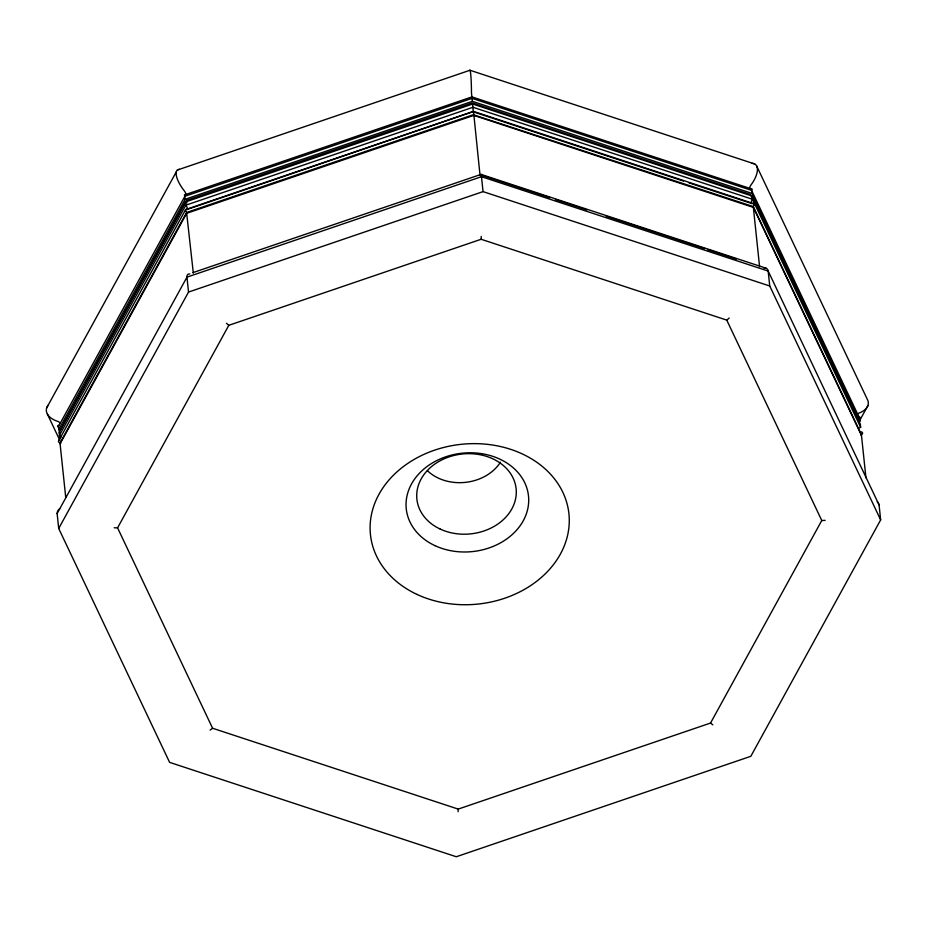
<?xml version="1.0" encoding="UTF-8"?>
<svg xmlns="http://www.w3.org/2000/svg" width="927" height="927" viewBox="0 0 927 927"><rect width="100%" height="100%" fill="white"/><g stroke="black" fill="none" stroke-linecap="round" stroke-linejoin="round"><path stroke-width="1.39" d="M473.743 114.89L753.269 206.57L861.403 434.624L860.777 434.925L861.484 435.435L865.945 477.822M753.524 203.569L473.5 111.402L480.059 175.562M46.721 407.81L176.327 171.796M59.849 432.353L58.297 426.779L184.879 196.281L472.04 98.355L751.554 190.359L859.7 418.413L860.013 421.379L751.867 193.337L751.554 190.359A1.321 0.614 -50.5 0 0 751.415 189.015A3.963 1.842 -50.5 0 1 750.267 188.992M58.61 429.757L185.191 199.259L184.519 194.902L471.924 96.895L751.797 189.015M859.642 427.915A4.368 2.572 2.3 0 1 860.638 427.324L860.291 424.079L752.156 196.037L472.643 104.021L185.481 201.959L58.899 432.457L60.475 438.297M60.591 429.734L186.547 200.371L472.295 102.92L750.43 194.485L751.658 197.069M58.586 440.939L185.551 209.757M65.736 497.498L60.093 443.801L60.73 443.396L60 442.99L186.594 212.492A3.013 1.101 51.6 0 1 186.281 209.514A4.368 1.611 51.6 0 0 185.817 205.191L185.481 201.959M60.093 443.801L186.675 213.303L473.836 115.377L753.35 207.381L861.484 435.435M763.825 267.996A13.882 6.466 -50.5 0 1 768.17 271.066L879.086 504.972L880.65 519.896L750.824 756.305L456.293 856.745L169.618 762.376L58.702 528.483L57.138 513.558L186.964 277.138A13.882 5.11 51.6 0 1 189.815 273.986M58.702 528.483L188.529 292.063L186.964 277.138L481.484 176.698L768.17 271.066L769.734 285.991L880.65 519.896M117.578 527.857L228.807 325.319L481.136 239.27L726.756 320.116L821.774 520.51L710.546 723.048L458.216 809.097L212.596 728.251L117.578 527.857A25.979 15.307 2.3 0 1 114.183 527.764M859.653 420.591L867.927 405.528M177.428 170.023L469.977 70.255L754.74 163.998M185.191 199.259L472.353 101.321L751.867 193.337M185.817 209.502L473.535 111.425L186.941 209.537M473.743 114.566L186.594 212.492L193.314 273.059M192.909 272.642L480.07 174.716M188.529 292.063L483.048 191.622L769.734 285.991M184.519 194.902L184.74 194.925A3.963 1.46 51.6 0 0 184.311 190.881A20.603 7.578 51.6 0 1 179.398 169.351M474.717 112.318L683.454 181.032M688.946 182.839L752.121 203.639M480.986 174.369L766.154 268.239M481.437 175.168L549.943 197.718M555.424 199.525L586.942 209.896M606.131 216.211L704.775 248.679M707.521 249.583L736.293 259.062M756.548 165.736L867.266 399.236A20.603 12.144 2.3 0 1 859.132 413.013A3.963 2.341 2.3 0 0 857.776 413.882M860.638 427.324L752.492 199.282L752.156 196.037M47.381 414.102L59.734 440.14M473.233 111.68L472.643 104.021M759.584 266.721L753.269 206.57A3.013 1.402 -50.5 0 0 752.956 203.604M483.048 191.622L481.484 176.698A13.882 0.962 89.4 0 0 480.51 175.829M472.353 101.321L471.472 92.943A20.603 1.425 89.4 0 0 469.607 70.382M186.547 200.371L186.837 203.071M481.229 236.397A25.979 1.796 89.4 0 1 481.136 239.27M729.213 318.019A25.979 12.097 -50.5 0 1 726.756 320.116M752.087 163.372A20.603 9.594 -50.5 0 1 750.986 184.96A3.963 1.842 -50.5 0 0 749.85 188.505M751.797 203.511A4.368 2.039 -50.5 0 1 752.492 199.282L472.979 107.265L185.817 205.191L59.235 435.702A4.368 2.572 2.3 0 1 61.112 436.999M877.278 501.646A13.882 8.181 2.3 0 1 879.086 504.972M825.146 520.337A25.979 15.307 2.3 0 1 821.774 520.51M859.758 417.138A1.321 0.776 2.3 0 1 859.7 418.413M861.496 431.82A3.013 1.773 2.3 0 1 861.403 434.624M712.84 724.833A25.979 9.56 51.6 0 1 710.546 723.048M458.216 809.097A25.979 1.796 89.4 0 1 458.089 811.704M212.596 728.251A25.979 12.097 -50.5 0 1 210.116 730.082M57.138 513.558A13.882 8.181 2.3 0 1 59.652 508.726M48.459 404.856A20.603 12.144 2.3 0 0 57.729 421.379A3.963 2.341 2.3 0 1 59.815 422.979M58.702 425.192A3.963 2.341 2.3 0 1 58.158 425.435A1.321 0.776 2.3 0 0 58.297 426.779M60 442.99A3.013 1.773 2.3 0 1 59.687 440.024M228.807 325.319A25.979 9.56 51.6 0 1 226.478 323.28M500.441 462.202A43.928 35.353 -6 0 1 427.451 470.707M417.092 594.462A99.792 80.325 -6 0 0 569.224 523.141A99.792 80.325 -6 0 0 422.712 454.948A99.792 80.325 -6 0 0 417.092 594.462M440.209 529.074A49.896 40.162 -6 0 0 516.269 493.419A49.896 40.162 -6 0 0 443.013 459.317A49.896 40.162 -6 0 0 440.209 529.074M435.006 545.667A61.449 49.455 -6 0 0 528.68 501.75A61.449 49.455 -6 0 0 438.459 459.746A61.449 49.455 -6 0 0 435.006 545.667"/></g></svg>
